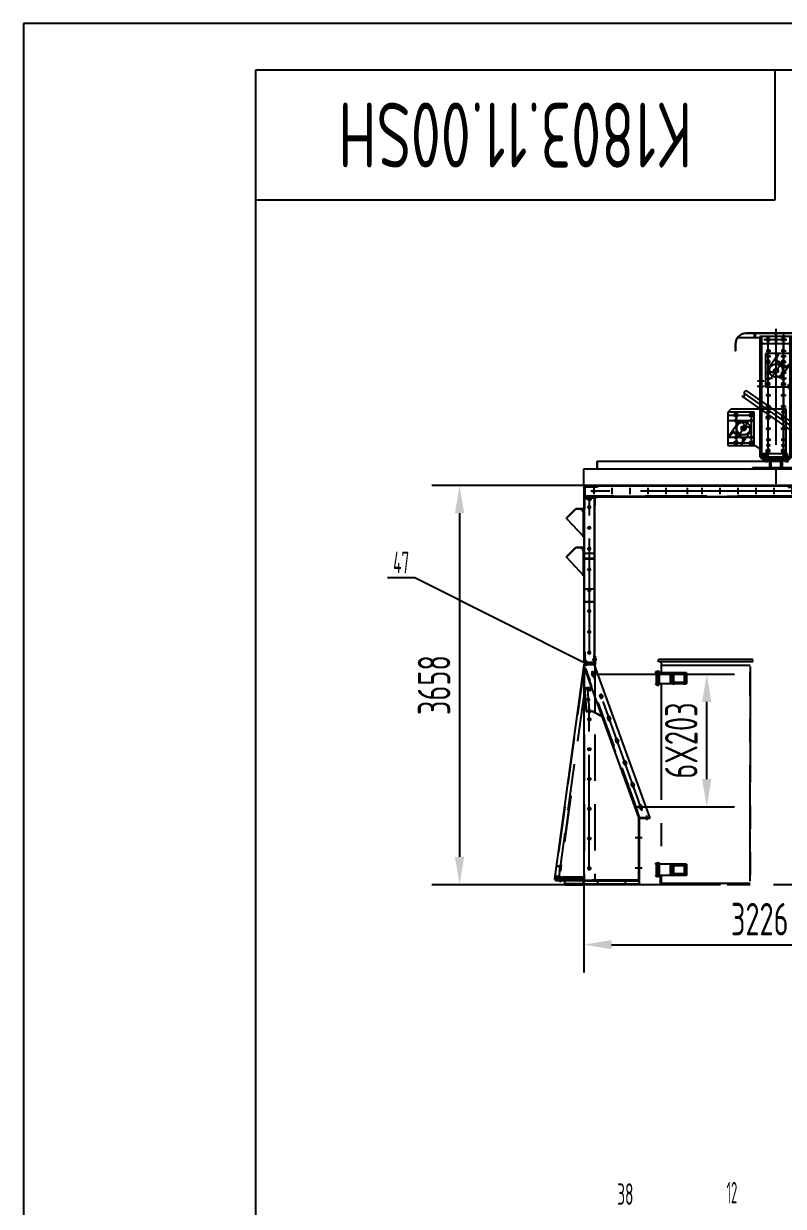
# Model space of a CAD drawing. Header units: millimetres. Extents: x 0 to 35700, y -969 to 25245.
# Drawn here: x 0 to 6961, y 14407 to 25245 of the extents above; entities that cross this region are included whole.
import ezdxf
from ezdxf.enums import TextEntityAlignment as Align

# ---------------------------------------------------------------- set-up
doc = ezdxf.new("R2010")
doc.units = ezdxf.units.MM
doc.header["$LTSCALE"] = 850
for name, pattern in [('F', [0.75, 0.5, -0.25]), ('G', [2, 1.25, -0.25, 0.25, -0.25]), ('K', [2.5, 1.25, -0.25, 0.25, -0.25, 0.25, -0.25])]:
    doc.linetypes.add(name, pattern=pattern)
for name, color, linetype in [('01', 7, 'Continuous'), ('02', 1, 'Continuous'), ('04', 2, 'F'), ('05', 4, 'G'), ('07', 6, 'K'), ('08', 1, 'Continuous'), ('11', 3, 'Continuous')]:
    doc.layers.add(name, color=color, linetype=linetype)
doc.styles.get("Standard").update_dxf_attribs({"font": 'isocp', "width": 0.707, "bigfont": 'intecad.shx'})
doc.dimstyles.new('INTE', dxfattribs={"dimscale": 85, "dimtxt": 3.5, "dimasz": 3, "dimexe": 3, "dimexo": 0, "dimgap": 1, "dimtad": 1, "dimdec": 0, "dimdsep": 46, "dimtxsty": 'Standard', "dimcen": 0, "dimclrd": 1, "dimclre": 1, "dimclrt": 3, "dimaunit": 1, "dimadec": 0, "dimazin": 0, "dimtfac": 1, "dimtmove": 0, "dimatfit": 0, "dimfxl": 1, "dimarcsym": 0})

# ---------------------------------------------------------------- blocks, each defined once
blk = doc.blocks.new('1010')
at = {"ltscale": 1.333333}
for p, q in [((12278, 21703), (12278, 21646)), ((14278, 21703), (14278, 21646)), ((12301, 21623), (12405, 21623)), ((14255, 21623), (14151, 21623))]:
    blk.add_line(p, q, dxfattribs=at)
for centre, start, end in [((12301, 21703), 141.5, 180), ((14255, 21703), 0, 34.3012), ((12301, 21646), 180, 218.5), ((12301, 21646), 231.5, 270), ((14255, 21646), 270, 308.5), ((14255, 21646), 325.6988, 0)]:
    blk.add_arc(centre, 23, start, end, dxfattribs=at)
at = {"layer": '01'}
for p, q in [((12400, 21953), (14086, 21953)), ((12400, 21882), (12400, 21953)), ((12405, 21882), (12405, 21953)), ((14081, 21953), (14081, 21882)), ((14086, 21953), (14086, 21882)), ((12278, 21882), (14278, 21882))]:
    blk.add_line(p, q, dxfattribs=at)
at = {"layer": '01', "ltscale": 1.333333}
for p, q in [((12278, 21731), (12278, 21882)), ((14278, 21725), (14278, 21882)), ((14278, 21731), (12278, 21731)), ((12278, 21725), (12278, 21731)), ((14278, 21725), (12278, 21725)), ((12283, 21725), (12283, 21628)), ((14274, 21725), (14274, 21628)), ((14278, 21725), (14278, 21731)), ((14274, 21628), (12283, 21628)), ((14255, 21623), (12301, 21623))]:
    blk.add_line(p, q, dxfattribs=at)
at = {"layer": '01'}
blk.add_circle((12370, 21679), 9.5, dxfattribs=at)
at = {"layer": '04', "color": 2, "linetype": 'F', "ltscale": 1.333333}
for p, q in [((12288, 21703), (12288, 21646)), ((12405, 21716), (12301, 21716)), ((12405, 21725), (12405, 21716)), ((14151, 21725), (14151, 21716)), ((14151, 21716), (14255, 21716)), ((14268, 21703), (14268, 21646)), ((14255, 21633), (12301, 21633)), ((12405, 21633), (12405, 21623)), ((14151, 21633), (14151, 21623))]:
    blk.add_line(p, q, dxfattribs=at)
for centre, start, end in [((12301, 21703), 90, 180), ((14255, 21703), 0, 90), ((12301, 21646), 180, 270), ((14255, 21646), 270, 0)]:
    blk.add_arc(centre, 13, start, end, dxfattribs=at)
at = {"layer": '05', "color": 4, "linetype": 'G', "ltscale": 1.333333}
for p, q in [((14216, 21679), (12343, 21679)), ((12370, 21709), (12370, 21650))]:
    blk.add_line(p, q, dxfattribs=at)
at = {"layer": '05', "color": 4, "linetype": 'G'}
for p, q in [((12370, 21709), (12370, 21650)), ((12535, 21709), (12535, 21650)), ((12700, 21709), (12700, 21650)), ((12865, 21709), (12865, 21650)), ((13030, 21709), (13030, 21650)), ((13227, 21709), (13227, 21650)), ((13360, 21709), (13360, 21650)), ((13525, 21709), (13525, 21650)), ((13690, 21709), (13690, 21650)), ((13855, 21709), (13855, 21650)), ((14020, 21709), (14020, 21650)), ((14185, 21709), (14185, 21650))]:
    blk.add_line(p, q, dxfattribs=at)
blk = doc.blocks.new('02')
for p, q in [((8064, 7960), (8064, 7898)), ((8067, 7968), (8067, 6461)), ((8161, 7968), (8067, 7968)), ((8147, 7974), (8078, 7974)), ((8147, 7968), (8078, 7968)), ((8161, 7974), (8161, 6455)), ((8161, 6461), (8161, 7968)), ((8166, 7974), (8166, 6455)), ((8166, 7867), (8240, 7867)), ((8166, 7864), (8166, 7867)), ((8166, 7864), (8166, 7610)), ((8166, 7864), (8240, 7864)), ((8173, 7841), (8173, 7862)), ((8173, 7841), (8175, 7841)), ((8175, 7841), (8175, 7859)), ((8178, 7863), (8196, 7863)), ((8196, 7864), (8196, 7863)), ((8240, 7864), (8242, 7863)), ((8242, 7863), (8325, 7780)), ((8244, 7865), (8327, 7782)), ((8325, 7780), (8166, 7610)), ((8325, 7780), (8327, 7782)), ((8171, 7610), (8171, 7615)), ((8171, 7610), (8173, 7610)), ((8173, 7610), (8173, 7617)), ((8166, 7512), (8240, 7512)), ((8166, 7509), (8166, 7512)), ((8166, 7509), (8166, 7255)), ((8166, 7509), (8240, 7509)), ((8173, 7486), (8173, 7507)), ((8173, 7486), (8175, 7486)), ((8175, 7486), (8175, 7504)), ((8178, 7508), (8196, 7508)), ((8196, 7509), (8196, 7508)), ((8240, 7509), (8242, 7508)), ((8242, 7508), (8325, 7425)), ((8244, 7510), (8327, 7427)), ((8325, 7425), (8166, 7255)), ((8325, 7425), (8327, 7427)), ((8173, 7255), (8173, 7262)), ((8171, 7255), (8171, 7260)), ((8171, 7255), (8173, 7255)), ((8064, 6469), (8064, 6531)), ((8067, 6461), (8161, 6461)), ((8147, 6461), (8078, 6461)), ((8147, 6455), (8078, 6455))]:
    blk.add_line(p, q)
for centre, radius in [((8115, 7884), 9.5), ((8175, 7862), 2.5), ((8175, 7862), 1.5), ((8115, 7693), 9.5), ((8115, 7503), 9.5), ((8175, 7507), 2.5), ((8175, 7507), 1.5), ((8115, 7312), 9.5), ((8115, 7122), 9.5), ((8115, 6931), 9.5), ((8115, 6741), 9.5), ((8115, 6550), 9.5)]:
    blk.add_circle(centre, radius)
for centre, radius, start, end in [((8078, 7960), 14, 90, 180), ((8240, 7861), 5.5, 45, 90), ((8240, 7861), 3, 45, 90), ((8240, 7506), 5.5, 45, 90), ((8240, 7506), 3, 45, 90), ((8078, 6469), 14, 180, 270)]:
    blk.add_arc(centre, radius, start, end)
at = {"layer": '01'}
for p, q in [((8161, 7974), (8166, 7974)), ((8064, 6531), (8064, 7898)), ((8161, 6455), (8166, 6455))]:
    blk.add_line(p, q, dxfattribs=at)
at = {"layer": '04', "color": 2, "linetype": 'F'}
for p, q in [((8080, 7968), (8070, 7958)), ((8070, 7960), (8070, 7898)), ((8099, 7950), (8099, 7968)), ((8115, 7950), (8099, 7950)), ((8105, 7950), (8105, 7968)), ((8115, 7950), (8132, 7950)), ((8125, 7950), (8125, 7968)), ((8132, 7950), (8132, 7968)), ((8145, 7968), (8155, 7958)), ((8155, 7872), (8155, 7960)), ((8161, 7872), (8161, 7960)), ((8064, 7898), (8070, 7898)), ((8069, 6531), (8069, 7898)), ((8070, 7898), (8070, 6531)), ((8155, 7872), (8161, 7872)), ((8171, 7851), (8171, 7615)), ((8171, 7851), (8173, 7851)), ((8173, 7851), (8173, 7617)), ((8171, 7496), (8171, 7260)), ((8171, 7496), (8173, 7496)), ((8173, 7496), (8173, 7262)), ((8070, 7448), (8080, 7458)), ((8161, 7415), (8070, 7415)), ((8161, 7409), (8070, 7409)), ((8080, 7458), (8151, 7458)), ((8080, 7415), (8080, 7409)), ((8151, 7458), (8161, 7448)), ((8151, 7415), (8151, 7409)), ((8070, 7141), (8080, 7131)), ((8080, 7131), (8151, 7131)), ((8151, 7131), (8161, 7141)), ((8161, 7020), (8070, 7020)), ((8161, 7014), (8070, 7014)), ((8080, 7020), (8080, 7014)), ((8151, 7020), (8151, 7014)), ((8064, 6531), (8070, 6531)), ((8070, 6469), (8070, 6531)), ((8155, 6557), (8155, 6469)), ((8155, 6557), (8161, 6557)), ((8161, 6557), (8161, 6469)), ((8080, 6461), (8070, 6471)), ((8145, 6461), (8155, 6471))]:
    blk.add_line(p, q, dxfattribs=at)
for centre, radius, start, end in [((8078, 7960), 8, 90, 180), ((8147, 7960), 14, 0, 90), ((8147, 7960), 8, 0, 90), ((8078, 6469), 8, 180, 270), ((8147, 6469), 14, 270, 0), ((8147, 6469), 8, 270, 0)]:
    blk.add_arc(centre, radius, start, end, dxfattribs=at)
at = {"layer": '05', "color": 4, "linetype": 'G'}
for p, q in [((8115, 6533), (8115, 7983)), ((8135, 7884), (8097, 7884)), ((8135, 7693), (8097, 7693)), ((8135, 7503), (8097, 7503)), ((8135, 7312), (8097, 7312)), ((8135, 7122), (8097, 7122)), ((8135, 6931), (8097, 6931)), ((8135, 6741), (8097, 6741)), ((8135, 6550), (8097, 6550)), ((8089, 6487), (8047, 6487))]:
    blk.add_line(p, q, dxfattribs=at)
blk = doc.blocks.new('*D216')
at = {"layer": '08', "color": 1, "lineweight": -2}
for p, q in [((5132, 17364), (5132, 16550)), ((8358, 17228), (8358, 16550)), ((5387, 16805), (8103, 16805))]:
    blk.add_line(p, q, dxfattribs=at)
at = {"layer": '08', "color": 1}
for points in [[(5387, 16848), (5387, 16763), (5132, 16805)], [(8103, 16848), (8103, 16763), (8358, 16805)]]:
    blk.add_solid(points, dxfattribs=at)
at = {"layer": 'Defpoints', "color": 0}
for p in [(5132, 17364), (8358, 17228), (8358, 16805)]:
    blk.add_point(p, dxfattribs=at)
at = {"layer": '08', "color": 3, "insert": (6745, 17039), "char_height": 297.5, "attachment_point": 5}
blk.add_mtext('3226', dxfattribs=at)
blk = doc.blocks.new('*D222')
at = {"layer": '08', "color": 1, "lineweight": -2}
for p, q in [((5132, 21013), (3740, 21013)), ((3995, 20758), (3995, 17610)), ((6386, 17355), (3740, 17355))]:
    blk.add_line(p, q, dxfattribs=at)
at = {"layer": '08', "color": 1}
for points in [[(3952, 20758), (4037, 20758), (3995, 21013)], [(3952, 17610), (4037, 17610), (3995, 17355)]]:
    blk.add_solid(points, dxfattribs=at)
at = {"layer": 'Defpoints', "color": 0}
for p in [(5132, 21013), (3995, 17355), (6386, 17355)]:
    blk.add_point(p, dxfattribs=at)
at = {"layer": '08', "color": 3, "insert": (3761, 19184), "char_height": 297.5, "attachment_point": 5, "rotation": 90}
blk.add_mtext('3658', dxfattribs=at)
blk = doc.blocks.new('*D223')
at = {"layer": '08', "color": 1, "lineweight": -2}
for p, q in [((5236, 19285), (6515, 19285)), ((6260, 18322), (6260, 19030)), ((5602, 18067), (6515, 18067))]:
    blk.add_line(p, q, dxfattribs=at)
at = {"layer": '08', "color": 1}
for points in [[(6217, 19030), (6302, 19030), (6260, 19285)], [(6217, 18322), (6302, 18322), (6260, 18067)]]:
    blk.add_solid(points, dxfattribs=at)
at = {"layer": 'Defpoints', "color": 0}
for p in [(5236, 19285), (6260, 19285), (5602, 18067)]:
    blk.add_point(p, dxfattribs=at)
at = {"layer": '08', "color": 3, "insert": (6026, 18676), "char_height": 297.5, "attachment_point": 5, "rotation": 90}
blk.add_mtext('6X203', dxfattribs=at)
blk = doc.blocks.new('*U268')
at = {"layer": '01'}
for p, q in [((-13, 0), (-13, 17)), ((-13, 17), (0, 17)), ((0, 10), (-13, 10)), ((-13, 0), (-13, -17)), ((0, 17), (0, 0)), ((0, 10), (60, 10)), ((0, -17), (0, 0)), ((8, 10), (8, 0)), ((8, -10), (8, 0)), ((60, 10), (60, 0)), ((60, -10), (60, 0)), ((0, -10), (-13, -10)), ((-13, -17), (0, -17)), ((0, -10), (60, -10))]:
    blk.add_line(p, q, dxfattribs=at)
at = {"layer": '02'}
for p, q in [((60, 8), (8, 8)), ((60, -8), (8, -8))]:
    blk.add_line(p, q, dxfattribs=at)
at = {"layer": '05'}
blk.add_line((-16, 0), (64, 0), dxfattribs=at)
blk = doc.blocks.new('*U269')
at = {"layer": '01'}
for p, q in [((-18, 0), (-18, 16)), ((-18, 16), (0, 16)), ((-18, 10), (0, 10)), ((0, 16), (0, 0)), ((0, -16), (0, 0)), ((-18, 0), (-18, -16)), ((-18, -10), (0, -10)), ((-18, -16), (0, -16))]:
    blk.add_line(p, q, dxfattribs=at)
at = {"layer": '05'}
blk.add_line((-19, 0), (1, 0), dxfattribs=at)
blk = doc.blocks.new('hfg')
at = {"layer": '01'}
for p, q in [((8066, -2168), (8066, -2171)), ((8066, -2171), (8085, -2171)), ((8074, -2168), (8074, -2171)), ((8103, -2171), (8085, -2171)), ((8096, -2168), (8096, -2171)), ((8103, -2168), (8103, -2171))]:
    blk.add_line(p, q, dxfattribs=at)
at = {"layer": '05', "color": 4, "linetype": 'G', "ltscale": 0.2}
blk.add_line((8085, -2191), (8085, -2124), dxfattribs=at)
at = {"layer": '05'}
blk.add_line((8085, -2166), (8085, -2173), dxfattribs=at)
at = {"layer": '02', "rotation": 90}
for name, p in [('*U268', (8085, -2171)), ('*U269', (8085, -2122))]:
    blk.add_blockref(name, p, dxfattribs=at)
blk = doc.blocks.new('*U292')
at = {"layer": '01'}
for p, q in [((0, 16), (-15, 8)), ((-15, 8), (-15, 0)), ((-15, -8), (-15, 0)), ((15, 8), (0, 16)), ((15, 0), (15, 8)), ((15, 0), (15, -8)), ((0, -16), (-15, -8)), ((15, -8), (0, -16))]:
    blk.add_line(p, q, dxfattribs=at)
at = {"layer": '05'}
for p, q in [((-17, 0), (16, 0)), ((0, -18), (0, 18))]:
    blk.add_line(p, q, dxfattribs=at)
blk = doc.blocks.new('r324')
for p, q in [((6805, 24886), (6805, 24900)), ((6869, 24812), (6869, 24886)), ((6883, 24812), (6883, 24886)), ((6972, 24812), (6972, 24886)), ((6986, 24812), (6986, 24886)), ((7046, 24886), (7046, 24900)), ((7141, 24812), (6712, 24812)), ((6712, 24802), (6712, 24812)), ((7141, 24802), (6712, 24802)), ((6977, 24802), (6977, 24812)), ((7141, 24802), (7141, 24812))]:
    blk.add_line(p, q)
at = {"layer": '01', "color": 7, "linetype": 'Continuous'}
for p, q in [((7195, 26047), (6655, 26047)), ((7195, 26045), (6655, 26045)), ((6779, 26015), (6779, 24914)), ((7071, 26015), (6779, 26015)), ((6793, 26015), (6793, 24914)), ((7057, 24914), (7057, 26015)), ((7071, 24914), (7071, 26015)), ((6775, 26005), (6575, 26005)), ((6779, 24914), (7071, 24914)), ((6789, 24914), (6789, 24900)), ((6789, 24900), (7061, 24900)), ((7061, 24900), (7061, 24914))]:
    blk.add_line(p, q, dxfattribs=at)
at = {"layer": '01'}
for p, q in [((6925, 26062), (6925, 25918)), ((6553, 25945), (6553, 25885)), ((6555, 25945), (6555, 25885)), ((7075, 26005), (7275, 26005)), ((7295, 25945), (7295, 25885)), ((7297, 25945), (7297, 25885)), ((6553, 25885), (6555, 25885)), ((7071, 25554), (7071, 25859)), ((7295, 25885), (7297, 25885)), ((7071, 25592), (7071, 25528)), ((7166, 25592), (7071, 25592)), ((7081, 25592), (7081, 25528)), ((7166, 25528), (7071, 25528)), ((6484, 25321), (6512, 25349)), ((6484, 25322), (6484, 25017)), ((6484, 25321), (6484, 25016)), ((7020, 25349), (6512, 25349)), ((7020, 24943), (7020, 25349)), ((6484, 25016), (6721, 25016)), ((6785, 24952), (6785, 24943)), ((6785, 24943), (7020, 24943)), ((7046, 24900), (6805, 24900)), ((7046, 24886), (6805, 24886)), ((7020, 24886), (7001, 24886)), ((7020, 24886), (7038, 24886))]:
    blk.add_line(p, q, dxfattribs=at)
for centre in [(6855, 25988), (6855, 25988), (6995, 25988), (6995, 25988), (6855, 25886), (6855, 25784), (6995, 25886), (6995, 25784), (6855, 25682), (6995, 25682), (6855, 25580), (6995, 25580), (6855, 25478), (6855, 25478), (6995, 25478), (6995, 25478), (6855, 25376), (6995, 25376), (6560, 25296), (6560, 25246), (6700, 25296), (6700, 25246), (6855, 25324), (6855, 25274), (6855, 25274), (6995, 25324), (6995, 25274), (6995, 25274), (6855, 25172), (6995, 25172), (6560, 25093), (6560, 25042), (6560, 25042), (6700, 25093), (6700, 25042), (6700, 25042), (6855, 25070), (6995, 25070), (6855, 25019), (6855, 24968), (6855, 24968), (6995, 25019), (6995, 24968), (6995, 24968)]:
    blk.add_circle(centre, 11, dxfattribs=at)
for centre, radius, start, end in [((6655, 25945), 102, 90, 180), ((6655, 25945), 100, 90, 180), ((7195, 25945), 102, 0, 90), ((7195, 25945), 100, 0, 90), ((6721, 24952), 64, 0, 90)]:
    blk.add_arc(centre, radius, start, end, dxfattribs=at)
at = {"layer": '02', "color": 1, "linetype": 'Continuous'}
for p, q in [((7071, 25571), (7081, 25571)), ((7071, 25549), (7081, 25549))]:
    blk.add_line(p, q, dxfattribs=at)
for centre in [(6995, 25988), (6995, 25784)]:
    blk.add_circle(centre, 10, dxfattribs=at)
for centre, start, end in [((6855, 25988), 269.5711, 180), ((6855, 25784), 269.5711, 180), ((6855, 25580), 270.4289, 178.7749), ((6995, 25580), 0, 270), ((6560, 25296), 270.4289, 178.7749), ((6700, 25296), 270.4289, 178.7749), ((6855, 25274), 270.4289, 178.7749), ((6995, 25274), 0, 270), ((6560, 25042), 270.4289, 178.7749), ((6700, 25042), 270.4289, 178.7749), ((6855, 24968), 270.4289, 178.7749), ((6995, 24968), 0, 270)]:
    blk.add_arc(centre, 10, start, end, dxfattribs=at)
at = {"layer": '04', "color": 2, "linetype": 'F'}
for p, q in [((6727, 26045), (6727, 26005)), ((6735, 26045), (6735, 26005)), ((6921, 26045), (6921, 25953)), ((6929, 26045), (6929, 25953)), ((7115, 26045), (7115, 26005)), ((7123, 26045), (7123, 26005)), ((6795, 25953), (6795, 25985)), ((6795, 25953), (7055, 25953)), ((7055, 25953), (7055, 25985)), ((6830, 25859), (6830, 25554)), ((7071, 25859), (6830, 25859)), ((6849, 25714), (6947, 25853)), ((6970, 25764), (6912, 25804)), ((6931, 25810), (6948, 25847)), ((6974, 25771), (6935, 25798)), ((6849, 25714), (6894, 25682)), ((6921, 25721), (6894, 25682)), ((6946, 25704), (6919, 25665)), ((6964, 25634), (7061, 25773)), ((6970, 25764), (7027, 25724)), ((6974, 25771), (7014, 25743)), ((7026, 25744), (7055, 25772)), ((6779, 25622), (6793, 25622)), ((6779, 25600), (6793, 25600)), ((6919, 25665), (6964, 25634)), ((7057, 25622), (7071, 25622)), ((7057, 25600), (7071, 25600)), ((7300, 25592), (7166, 25592)), ((7300, 25528), (7300, 25592)), ((6779, 25571), (6793, 25571)), ((6779, 25549), (6793, 25549)), ((6830, 25554), (7071, 25554)), ((7057, 25571), (7071, 25571)), ((7057, 25549), (7071, 25549)), ((7300, 25528), (7166, 25528)), ((6725, 25322), (6484, 25322)), ((6725, 25017), (6725, 25322)), ((6592, 25243), (6494, 25104)), ((6586, 25113), (6529, 25153)), ((6637, 25212), (6592, 25243)), ((6609, 25173), (6637, 25212)), ((6706, 25163), (6609, 25024)), ((6635, 25156), (6661, 25194)), ((6706, 25163), (6661, 25194)), ((6530, 25133), (6500, 25104)), ((6581, 25106), (6542, 25134)), ((6581, 25106), (6621, 25079)), ((6586, 25113), (6643, 25073)), ((6624, 25067), (6607, 25029)), ((6484, 25017), (6725, 25017))]:
    blk.add_line(p, q, dxfattribs=at)
for centre, radius in [((6855, 25834), 11), ((6995, 25834), 11), ((6927, 25703), 60.5), ((6927, 25703), 20), ((6855, 25630), 11), ((6995, 25630), 11), ((6628, 25174), 60.5), ((6629, 25174), 20)]:
    blk.add_circle(centre, radius, dxfattribs=at)
for centre, radius, start, end in [((6775, 25985), 20, 0, 90), ((7075, 25985), 20, 90, 180), ((6940, 25806), 9.5, 155.7056, 235), ((6944, 25849), 4.75, 335.7056, 55), ((7019, 25751), 9.5, 235, 314.2944), ((7059, 25769), 4.75, 55, 134.2944), ((6497, 25108), 4.75, 235, 314.2944), ((6536, 25126), 9.5, 55, 134.2944), ((6615, 25071), 9.5, 335.7056, 55), ((6611, 25027), 4.75, 155.7056, 235)]:
    blk.add_arc(centre, radius, start, end, dxfattribs=at)
at = {"layer": '05', "color": 4, "linetype": 'G'}
for p, q in [((6855, 24914), (6855, 26015)), ((6995, 26042), (6995, 24941)), ((6995, 24914), (6995, 26015)), ((6831, 25988), (6875, 25988)), ((6971, 25988), (7018, 25988)), ((6878, 25834), (6830, 25834)), ((6835, 25886), (6879, 25886)), ((7021, 25834), (6970, 25834)), ((6974, 25886), (7020, 25886)), ((6905, 25718), (6950, 25686)), ((6972, 25784), (7019, 25784)), ((6757, 25611), (6819, 25611)), ((6893, 25630), (6830, 25630)), ((6834, 25682), (6879, 25682)), ((6972, 25682), (7019, 25682)), ((6972, 25580), (7019, 25580)), ((7023, 25630), (6974, 25630)), ((7046, 25611), (7092, 25611)), ((6633, 25496), (7253, 25061)), ((6754, 25560), (6818, 25560)), ((6834, 25478), (6879, 25478)), ((6834, 25478), (6879, 25478)), ((6972, 25478), (7019, 25478)), ((6972, 25478), (7019, 25478)), ((7039, 25560), (7097, 25560)), ((7057, 25560), (7101, 25560)), ((6834, 25376), (6879, 25376)), ((6972, 25376), (7019, 25376)), ((6484, 25296), (6729, 25296)), ((6484, 25296), (6725, 25296)), ((6560, 25322), (6560, 25017)), ((6560, 25321), (6560, 25016)), ((6700, 25322), (6700, 25017)), ((6700, 25321), (6700, 25016)), ((6834, 25274), (6879, 25274)), ((6855, 24943), (6855, 25349)), ((6972, 25274), (7019, 25274)), ((6995, 24943), (6995, 25349)), ((6484, 25246), (6725, 25246)), ((6650, 25159), (6605, 25190)), ((6834, 25172), (6879, 25172)), ((6972, 25172), (7019, 25172)), ((6484, 25093), (6725, 25093)), ((6484, 25042), (6729, 25042)), ((6484, 25042), (6725, 25042)), ((6835, 25070), (6879, 25070)), ((6974, 25070), (7020, 25070)), ((6831, 24968), (6875, 24968)), ((6831, 24866), (6831, 24927)), ((6971, 24968), (7018, 24968))]:
    blk.add_line(p, q, dxfattribs=at)
at = {"layer": '05'}
for p, q in [((6855, 25958), (6855, 26011)), ((6925, 26087), (6925, 24665)), ((6816, 25988), (7027, 25988)), ((6995, 25959), (6995, 26010)), ((6884, 25641), (6980, 25779)), ((6672, 25235), (6576, 25098))]:
    blk.add_line(p, q, dxfattribs=at)
at = {"layer": '07', "color": 6, "linetype": 'K'}
for p, q in [((6614, 25469), (7234, 25035)), ((6651, 25522), (7272, 25088))]:
    blk.add_line(p, q, dxfattribs=at)
at = {"layer": '07'}
for points in [[(6614, 25469), (6637, 25469), (6637, 25503), (6651, 25522)], [(7234, 25035), (7258, 25035), (7258, 25068), (7272, 25088)]]:
    blk.add_spline(points, degree=3, dxfattribs=at)
at = {"layer": '02', "rotation": 270}
for name, p in [('*U292', (6855, 25988)), ('*U292', (6995, 25988)), ('*U292', (6855, 25784)), ('*U292', (6995, 25784)), ('*U292', (6855, 25581)), ('*U292', (6995, 25580)), ('hfg', (9225, 33645)), ('*U292', (6560, 25296)), ('*U292', (6700, 25296)), ('*U292', (6855, 25275)), ('*U292', (6995, 25274)), ('*U292', (6560, 25042)), ('*U292', (6700, 25042)), ('*U292', (6855, 24969)), ('*U292', (6995, 24968))]:
    blk.add_blockref(name, p, dxfattribs=at)
at = {"layer": '02'}
for p in [(-1254, 27054), (-1065, 27054)]:
    blk.add_blockref('hfg', p, dxfattribs=at)
blk = doc.blocks.new('*U322', base_point=(251.96, 168.31))
at = {"layer": '01'}
for p, q in [((251.96, 168.31), (251.96, 182.31)), ((195.96, 168.31), (251.96, 168.31))]:
    blk.add_line(p, q, dxfattribs=at)
blk = doc.blocks.new('*U323')
at = {"layer": '04'}
blk.add_blockref('*U322', (0, 0), dxfattribs=at)
blk = doc.blocks.new('*U324')
at = {"layer": '01'}
for points in [[(415, 292), (25, 292)], [(25, 292), (25, 5)]]:
    blk.add_lwpolyline(points, dxfattribs=at)
at = {"layer": '02'}
for points in [[(420, 297), (0, 297)], [(0, 297), (0, 0)]]:
    blk.add_lwpolyline(points, dxfattribs=at)

msp = doc.modelspace()

# ---------------------------------------------------------------- hatches: boundary and pattern name
at = {"layer": '02', "linetype": 'Continuous'}
h = msp.add_hatch(dxfattribs=at)
h.set_pattern_fill('_USER', color=1, scale=5, angle=45, style=0, double=1, pattern_type=0)
h.set_pattern_definition([(135, (12798.5503, 12930.7743), (3.535534, 3.535534), []), (45, (12798.5503, 12930.7743), (3.535534, -3.535534), [])])
h.paths.add_polyline_path([(5234.3, 19386.1), (5234.3, 19378.1, -0.4142136), (5229.3, 19373.1), (5142.2, 19373.1), (5142.2, 19386.1)])
at = {"layer": '07', "linetype": 'K'}
h = msp.add_hatch(dxfattribs=at)
h.set_pattern_fill('U', color=6, angle=135, style=0, pattern_type=0)
h.set_pattern_definition([(135, (5809.7867, 19304.0849), (-0.70711, -0.70711), [])])
h.paths.add_polyline_path([(5800.1, 19305.1), (5800.1, 19304.1), (5802.4, 19304.1), (5802.4, 19305.1)])
h = msp.add_hatch(dxfattribs=at)
h.set_pattern_fill('U', color=6, angle=135, style=0, pattern_type=0)
h.set_pattern_definition([(135, (5809.7867, 17549.0849), (-0.70711, -0.70711), [])])
h.paths.add_polyline_path([(5800.1, 17550.1), (5800.1, 17549.1), (5802.4, 17549.1), (5802.4, 17550.1)])

# ---------------------------------------------------------------- linework, layer by layer
for p, q in [((5239.3, 19449.1), (5234.3, 19449.1)), ((5234.3, 19378.1), (5234.3, 19449.1)), ((5239.3, 19378.1), (5239.3, 19449.1)), ((5132.2, 19368.1), (5132.2, 17397.1)), ((5133.6, 19368.1), (5132.2, 19368.1)), ((5229.3, 19373.1), (5142.2, 19373.1)), ((5234.2, 19368.1), (5142.2, 19368.1)), ((5640.2, 17964.1), (5640.2, 17397.1)), ((5647.2, 17969.1), (5740.4, 17969.1)), ((5647.3, 17964.1), (5742.2, 17964.1)), ((5132.2, 17418.1), (4866.2, 17418.1)), ((4866.2, 17415.1), (4866.2, 17418.1)), ((4866.2, 17415.1), (5132.2, 17415.1)), ((4866.2, 17412.1), (5132.2, 17412.1)), ((4866.2, 17412.1), (4942.2, 17412.1)), ((4866.2, 17402.1), (4866.2, 17412.1)), ((4866.2, 17402.1), (4876.2, 17392.1)), ((4876.2, 17423.1), (4942.2, 17423.1)), ((4876.2, 17418.1), (4942.2, 17418.1)), ((4876.2, 17392.1), (4955.4, 17392.1)), ((4942.2, 17392.1), (4942.2, 17402.1)), ((4955.4, 17392.1), (4955.4, 17364.1)), ((4955.4, 17392.1), (5132.2, 17392.1)), ((5127, 17364.1), (4955.4, 17364.1)), ((4965.4, 17354.1), (4955.4, 17364.1)), ((4965.4, 17354.1), (5142.2, 17354.1)), ((5127, 17392.1), (5127, 17364.1)), ((5137, 17354.1), (5127, 17364.1)), ((5137.2, 17397.1), (5137.2, 17392.1)), ((5137.2, 17392.1), (5635.2, 17392.1)), ((5635.2, 17397.1), (5635.2, 17392.1)), ((5635.2, 17397.1), (5640.2, 17397.1))]:
    msp.add_line(p, q)
for centre, radius, start, end in [((5142.2, 19363.1), 10, 90, 199.97996), ((5142.2, 19363.1), 5, 90, 199.65), ((5229.3, 19378.1), 5, 270, 0), ((5229.3, 19378.1), 10, 270, 0)]:
    msp.add_arc(centre, radius, start, end)
at = {"layer": '01'}
for p, q in [((5132, 19368), (4866.3, 17429.4)), ((5132.3, 19386.1), (5234.3, 19386.1)), ((5637.8, 17970.7), (5132.8, 19359.7)), ((5228.9, 19294.4), (5233.2, 19282.2)), ((5742.2, 17964.1), (5231.8, 19368.1)), ((5205.3, 19286), (5209.7, 19273.8)), ((5277.8, 19083), (5282.2, 19070.8)), ((5301.4, 19091.4), (5305.7, 19079.2)), ((5350.3, 18880), (5354.7, 18867.8)), ((5373.9, 18888.4), (5378.2, 18876.2)), ((5422.8, 18677), (5427.2, 18664.8)), ((5446.4, 18685.4), (5450.7, 18673.2)), ((5495.3, 18474), (5499.7, 18461.8)), ((5518.9, 18482.4), (5523.2, 18470.2)), ((5567.8, 18271), (5572.2, 18258.8)), ((5591.4, 18279.4), (5595.7, 18267.2)), ((5640.3, 18068), (5644.7, 18055.8)), ((5663.9, 18076.4), (5668.2, 18064.2)), ((5640.2, 17964.1), (5635.2, 17964.1)), ((5742.2, 17964.1), (5647.2, 17964.1)), ((4866.2, 17415.1), (4866.2, 17412.1)), ((5640.2, 17392.1), (5132.2, 17392.1)), ((5132.2, 17389.1), (5132.2, 17392.1)), ((5640.2, 17389.1), (5132.2, 17389.1)), ((5132.2, 17389.1), (5132.2, 17386.1)), ((5132.2, 17386.1), (5132.2, 17364.1)), ((5640.2, 17386.1), (5132.2, 17386.1)), ((5132.2, 17364.1), (5640.2, 17364.1)), ((5142.2, 17354.1), (5132.2, 17364.1)), ((5640.2, 17354.1), (5142.2, 17354.1)), ((5640.2, 17389.1), (5640.2, 17392.1)), ((5640.2, 17389.1), (5640.2, 17386.1)), ((5640.2, 17386.1), (5640.2, 17354.1))]:
    msp.add_line(p, q, dxfattribs=at)
at = {"layer": '01', "color": 7, "linetype": 'Continuous'}
for p, q in [((5142.2, 19373.1), (5142.2, 19386.1)), ((5178.2, 19150.1), (5183.2, 19150.1)), ((5178.2, 19134.1), (5183.2, 19134.1)), ((5188.2, 19150.1), (5183.2, 19150.1)), ((5188.2, 19134.1), (5183.2, 19134.1)), ((5178.2, 18877.1), (5183.2, 18877.1)), ((5178.2, 18861.1), (5183.2, 18861.1)), ((5188.2, 18877.1), (5183.2, 18877.1)), ((5188.2, 18861.1), (5183.2, 18861.1)), ((5178.2, 18604.1), (5183.2, 18604.1)), ((5178.2, 18588.1), (5183.2, 18588.1)), ((5188.2, 18604.1), (5183.2, 18604.1)), ((5188.2, 18588.1), (5183.2, 18588.1)), ((5178.2, 18331.1), (5183.2, 18331.1)), ((5188.2, 18331.1), (5183.2, 18331.1)), ((5178.2, 18315.1), (5183.2, 18315.1)), ((5188.2, 18315.1), (5183.2, 18315.1)), ((5178.2, 18058.1), (5183.2, 18058.1)), ((5178.2, 18042.1), (5183.2, 18042.1)), ((5188.2, 18058.1), (5183.2, 18058.1)), ((5188.2, 18042.1), (5183.2, 18042.1)), ((5635.2, 17964.1), (5635.2, 17397.1)), ((5178.2, 17785.1), (5183.2, 17785.1)), ((5188.2, 17785.1), (5183.2, 17785.1)), ((5178.2, 17769.1), (5183.2, 17769.1)), ((5188.2, 17769.1), (5183.2, 17769.1)), ((5178.2, 17512.1), (5183.2, 17512.1)), ((5178.2, 17496.1), (5183.2, 17496.1)), ((5188.2, 17512.1), (5183.2, 17512.1)), ((5188.2, 17496.1), (5183.2, 17496.1)), ((4866.2, 17402.1), (4942.2, 17402.1))]:
    msp.add_line(p, q, dxfattribs=at)
at = {"layer": '01'}
for centre, radius, start, end in [((5217.1, 19290.2), 12.5, 19.65382, 199.65382), ((5221.5, 19278), 12.5, 199.65382, 19.65382), ((5289.6, 19087.2), 12.5, 19.65382, 199.65382), ((5294, 19075), 12.5, 199.65382, 19.65382), ((5362.1, 18884.2), 12.5, 19.65382, 199.65382), ((5366.5, 18872), 12.5, 199.65382, 19.65382), ((5434.6, 18681.2), 12.5, 19.65382, 199.65382), ((5439, 18669), 12.5, 199.65382, 19.65382), ((5507.1, 18478.2), 12.5, 19.65382, 199.65382), ((5511.5, 18466), 12.5, 199.65382, 19.65382), ((5579.6, 18275.2), 12.5, 19.65382, 199.65382), ((5584, 18263), 12.5, 199.65382, 19.65382), ((5652.1, 18072.2), 12.5, 19.65382, 199.65382), ((5656.5, 18060), 12.5, 199.65382, 19.65382), ((5647.2, 17974.1), 10, 199.97996, 270), ((4876.2, 17428.1), 10, 172.20721, 270), ((4876.2, 17428.1), 5, 172.20721, 270)]:
    msp.add_arc(centre, radius, start, end, dxfattribs=at)
at = {"layer": '01', "color": 7, "linetype": 'Continuous'}
for centre, radius, start, end in [((5178.2, 19142.1), 8, 90, 270), ((5188.2, 19142.1), 8, 270, 90), ((5178.2, 18869.1), 8, 90, 270), ((5188.2, 18869.1), 8, 270, 90), ((5178.2, 18596.1), 8, 90, 270), ((5188.2, 18596.1), 8, 270, 90), ((5178.2, 18323.1), 8, 90, 270), ((5188.2, 18323.1), 8, 270, 90), ((5178.2, 18050.1), 8, 90, 270), ((5188.2, 18050.1), 8, 270, 90), ((5647.2, 17974.1), 5, 199.97996, 270), ((5178.2, 17777.1), 8, 90, 270), ((5188.2, 17777.1), 8, 270, 90), ((5178.2, 17504.1), 8, 90, 270), ((5188.2, 17504.1), 8, 270, 90)]:
    msp.add_arc(centre, radius, start, end, dxfattribs=at)
at = {"layer": '02'}
for p, q in [((3583.3, 20168.1), (3335.3, 20168.1)), ((5154.7, 19379.6), (3583.3, 20168.1))]:
    msp.add_line(p, q, dxfattribs=at)
at = {"layer": '02', "color": 1, "linetype": 'Continuous'}
for p, q in [((5640.2, 17964.1), (5637.8, 17970.7)), ((5647.2, 17964.1), (5640.2, 17964.1))]:
    msp.add_line(p, q, dxfattribs=at)
at = {"layer": '04', "color": 2, "linetype": 'F'}
for p, q in [((5132.2, 19332.6), (4871.3, 17428.8)), ((5133.6, 19368.1), (5142.2, 19368.1)), ((5137.2, 19368.1), (5137.2, 17397.1)), ((5642.5, 17972.4), (5137.5, 19361.4)), ((5152.6, 19334.6), (5147.9, 19332.9)), ((5628.2, 18026.4), (5152.6, 19334.6)), ((5234.2, 19368.1), (5234.2, 17397.1)), ((5132.2, 19089.6), (4904.5, 17428.4)), ((5203.3, 19160.5), (5140.6, 19155.3)), ((5140.6, 19155.3), (5158.4, 18939.6)), ((5204, 19157.1), (5140.9, 19151.9)), ((5155.8, 19153.1), (5165.8, 19153.9)), ((5156.7, 19142.3), (5155.8, 19153.1)), ((5166.7, 19143.2), (5156.7, 19142.3)), ((5160.7, 19142.7), (5159.8, 19153.4)), ((5175.8, 19154.7), (5165.8, 19153.9)), ((5166.7, 19143.2), (5176.7, 19144)), ((5172.7, 19143.7), (5171.8, 19154.4)), ((5176.7, 19144), (5175.8, 19154.7)), ((5205, 19161.1), (5203.3, 19160.5)), ((5206.2, 19157.8), (5204, 19157.1)), ((5165.1, 19053.6), (5173.6, 19059.5)), ((5165.5, 19048.8), (5165.1, 19053.6)), ((5165.5, 19048.8), (5165.9, 19044)), ((5165.9, 19044), (5175.3, 19039.5)), ((5173.6, 19059.5), (5183, 19055.1)), ((5175.3, 19039.5), (5183.8, 19045.4)), ((5183, 19055.1), (5183.4, 19050.3)), ((5183.8, 19045.4), (5183.4, 19050.3)), ((5158.2, 18943), (5210.2, 18947.3)), ((5158.4, 18939.6), (5209.5, 18943.8)), ((5182.2, 18955.9), (5172.2, 18955)), ((5172.2, 18955), (5173.1, 18944.3)), ((5173.1, 18944.3), (5183.1, 18945.1)), ((5176.2, 18955.4), (5177.1, 18944.6)), ((5182.2, 18955.9), (5192.2, 18956.7)), ((5193.1, 18945.9), (5183.1, 18945.1)), ((5188.2, 18956.4), (5189, 18945.6)), ((5192.2, 18956.7), (5193.1, 18945.9)), ((5209.5, 18943.8), (5295.9, 18899.5)), ((5210.2, 18947.3), (5296.1, 18903.3)), ((5299.6, 18900.8), (5295.9, 18899.5)), ((5298.4, 18904.1), (5296.1, 18903.3)), ((5009.9, 18170), (4915, 17478)), ((5012.9, 18169.6), (4918, 17477.6)), ((5623.5, 18024.6), (5628.2, 18026.4)), ((4883.6, 17518.5), (4878.6, 17519.1)), ((4908.9, 17526.9), (4882.9, 17523.4)), ((4886, 17523.8), (4882.9, 17523.4)), ((4882.9, 17523.4), (4883.6, 17518.5)), ((4909.6, 17521.9), (4883.6, 17518.5)), ((4910.1, 17478.7), (4915.2, 17516.3)), ((4915, 17478), (4910.1, 17478.7)), ((4917.1, 17492.8), (4912.1, 17493.5)), ((4918.1, 17500.8), (4913.2, 17501.4)), ((4918, 17477.6), (4915, 17478)), ((4904.5, 17428.4), (4866.9, 17433.5)), ((5132.2, 17423.1), (4942.2, 17423.1)), ((4942.2, 17418.1), (4942.2, 17423.1)), ((5635.2, 17397.1), (5132.2, 17397.1))]:
    msp.add_line(p, q, dxfattribs=at)
msp.add_circle((5174.4, 19049.5), 4.8, dxfattribs=at)
for centre, radius, start, end in [((5174.4, 19049.5), 6, 91.27755, 7.33119), ((4910.3, 17517), 10, 352.195, 97.628), ((4910.3, 17517), 5, 352.195, 97.628)]:
    msp.add_arc(centre, radius, start, end, dxfattribs=at)
at = {"layer": '05', "color": 4, "linetype": 'G'}
for p, q in [((5252.8, 19418.1), (5220.4, 19418.1)), ((5666.5, 18032), (5208.7, 19313.7)), ((5236.8, 19290.3), (5201.6, 19277.7)), ((5204.3, 19142.1), (5163, 19142.1)), ((5164.6, 19168.2), (5184.6, 18926.7)), ((5183.2, 17483.6), (5183.2, 19158)), ((5309.3, 19087.3), (5274.1, 19074.7)), ((5157.3, 19048.1), (5191, 19050.9)), ((5204.3, 18869.1), (5163, 18869.1)), ((5381.8, 18884.3), (5346.6, 18871.7)), ((5454.3, 18681.3), (5419.1, 18668.7)), ((5204.3, 18596.1), (5163, 18596.1)), ((5526.8, 18478.3), (5491.6, 18465.7)), ((5204.3, 18323.1), (5163, 18323.1)), ((5599.3, 18275.3), (5564.1, 18262.7)), ((5204.3, 18050.1), (5163, 18050.1)), ((5671.8, 18072.3), (5636.6, 18059.7)), ((5710.2, 17944.7), (5710.2, 17987.9)), ((5204.3, 17777.1), (5163, 17777.1)), ((5666.5, 17785), (5603.4, 17785)), ((4926, 17495.7), (4904.1, 17498.7)), ((5204.3, 17504.1), (5163, 17504.1)), ((5666.5, 17505.6), (5603.4, 17505.6)), ((4917.2, 17434.8), (4917.2, 17376.9)), ((5259.2, 17406.9), (5259.2, 17348.6)), ((5513.2, 17406.9), (5513.2, 17348.6))]:
    msp.add_line(p, q, dxfattribs=at)
at = {"layer": '07', "color": 6, "linetype": 'K'}
for p, q in [((5132.3, 21012.6), (5132.3, 17354.1)), ((8370.3, 21012.6), (5132.3, 21012.6)), ((8358.3, 20911.5), (5132.3, 20911.5)), ((6681.3, 19418.1), (5818.3, 19418.1)), ((5818.3, 19396.1), (5818.3, 19418.1)), ((6681.3, 19396.1), (6681.3, 19418.1)), ((5790.8, 19298.1), (5790.8, 19304.1)), ((5801.8, 19304.1), (5790.8, 19304.1)), ((5828.8, 19298.1), (5790.8, 19298.1)), ((5794.8, 19297.1), (5794.8, 19298.1)), ((6072.8, 19297.1), (5794.8, 19297.1)), ((5795.8, 19297.1), (5795.8, 19195.1)), ((5800.1, 19305.1), (5809.8, 19305.1)), ((5800.1, 19304.1), (5800.1, 19305.1)), ((5800.1, 19304.1), (5800.1, 19305.1)), ((5809.8, 19304.1), (5800.1, 19304.1)), ((5801.8, 19308.6), (5802.7, 19310.1)), ((5801.8, 19305.1), (5801.8, 19308.6)), ((5817.8, 19308.6), (5801.8, 19308.6)), ((5802.4, 19304.1), (5802.4, 19305.1)), ((5802.7, 19310.1), (5809.8, 19310.1)), ((5809.8, 19302.2), (5809.8, 19312.3)), ((5816.9, 19310.1), (5809.8, 19310.1)), ((5809.8, 19183.6), (5809.8, 19309.6)), ((5819.5, 19305.1), (5809.8, 19305.1)), ((5809.8, 19304.1), (5819.5, 19304.1)), ((5817.8, 19308.6), (5816.9, 19310.1)), ((5817.1, 19304.1), (5817.1, 19305.1)), ((5817.8, 19305.1), (5817.8, 19308.6)), ((5828.8, 19304.1), (5817.8, 19304.1)), ((6681.3, 19396.1), (5818.3, 19396.1)), ((5819.5, 19304.1), (5819.5, 19305.1)), ((5823.8, 19297.1), (5823.8, 19195.1)), ((5824.8, 19297.1), (5824.8, 19298.1)), ((5828.8, 19304.1), (5828.8, 19298.1)), ((5843.3, 19396.1), (5843.3, 19297.1)), ((6656.3, 19364.1), (5843.3, 19364.1)), ((5843.3, 19355.6), (5843.3, 19297.1)), ((6651.8, 19364.1), (5847.8, 19364.1)), ((5924.1, 19297.1), (5924.1, 19195.1)), ((5936.7, 19297.1), (5936.7, 19195.1)), ((5954.8, 19191.3), (5954.8, 19304.6)), ((5954.8, 19301.4), (5954.8, 19188.1)), ((5954.8, 19300.9), (5954.8, 19187.6)), ((6056.8, 19191.3), (6056.8, 19304.6)), ((6056.8, 19301.4), (6056.8, 19188.1)), ((6056.8, 19300.9), (6056.8, 19187.6)), ((6056.8, 19291.1), (6056.8, 19277.1)), ((6056.8, 19291.1), (6056.8, 19277.1)), ((6072.8, 19297.1), (6072.8, 19195.1)), ((6656.3, 17386.1), (6656.3, 19396.1)), ((6656.3, 19355.6), (6656.3, 17354.6)), ((5790.8, 19194.1), (5790.8, 19188.1)), ((5828.8, 19194.1), (5790.8, 19194.1)), ((5828.8, 19188.1), (5790.8, 19188.1)), ((6072.8, 19195.1), (5795.8, 19195.1)), ((5809.8, 19184.1), (5801.5, 19184.1)), ((5801.6, 19187.6), (5809.8, 19187.6)), ((5801.8, 19195.1), (5801.8, 19194.1)), ((5818, 19187.6), (5809.8, 19187.6)), ((5809.8, 19184.1), (5818, 19184.1)), ((5817.8, 19195.1), (5817.8, 19194.1)), ((5828.8, 19188.1), (5828.8, 19194.1)), ((5843.3, 19195.1), (5843.3, 19194.1)), ((5843.3, 19195.1), (5843.3, 19194.1)), ((5843.3, 19194.1), (5843.3, 17542.1)), ((5843.3, 19194.1), (5843.3, 17558.6)), ((6072.1, 19284.1), (5937.7, 19284.1)), ((6072.6, 19284.1), (5937.7, 19284.1)), ((6072.1, 19208.1), (5937.7, 19208.1)), ((6072.6, 19208.1), (5937.7, 19208.1)), ((6072.1, 19284.1), (5938.2, 19284.1)), ((6072.1, 19208.1), (5938.2, 19208.1)), ((5947.8, 19208.1), (5961.8, 19208.1)), ((5954.8, 19215.1), (5954.8, 19201.1)), ((6049.8, 19284.1), (6063.8, 19284.1)), ((6049.8, 19208.1), (6063.8, 19208.1)), ((6056.8, 19215.1), (6056.8, 19201.1)), ((5809.8, 17547.2), (5809.8, 17557.3)), ((5790.8, 17543.1), (5790.8, 17549.1)), ((5801.8, 17549.1), (5790.8, 17549.1)), ((5828.8, 17543.1), (5790.8, 17543.1)), ((5794.8, 17542.1), (5794.8, 17543.1)), ((6072.8, 17542.1), (5794.8, 17542.1)), ((5795.8, 17542.1), (5795.8, 17440.1)), ((5800.1, 17550.1), (5809.8, 17550.1)), ((5800.1, 17549.1), (5800.1, 17550.1)), ((5800.1, 17549.1), (5800.1, 17550.1)), ((5809.8, 17549.1), (5800.1, 17549.1)), ((5801.8, 17553.6), (5802.7, 17555.1)), ((5801.8, 17550.1), (5801.8, 17553.6)), ((5817.8, 17553.6), (5801.8, 17553.6)), ((5802.4, 17549.1), (5802.4, 17550.1)), ((5802.7, 17555.1), (5809.8, 17555.1)), ((5816.9, 17555.1), (5809.8, 17555.1)), ((5809.8, 17428.6), (5809.8, 17554.6)), ((5819.5, 17550.1), (5809.8, 17550.1)), ((5809.8, 17549.1), (5819.5, 17549.1)), ((5817.8, 17553.6), (5816.9, 17555.1)), ((5817.1, 17549.1), (5817.1, 17550.1)), ((5817.8, 17550.1), (5817.8, 17553.6)), ((5828.8, 17549.1), (5817.8, 17549.1)), ((5819.5, 17549.1), (5819.5, 17550.1)), ((5823.8, 17542.1), (5823.8, 17440.1)), ((5824.8, 17542.1), (5824.8, 17543.1)), ((5828.8, 17549.1), (5828.8, 17543.1)), ((5924.1, 17542.1), (5924.1, 17440.1)), ((5936.7, 17542.1), (5936.7, 17440.1)), ((6072.6, 17529.1), (5937.7, 17529.1)), ((6072.1, 17529.1), (5937.7, 17529.1)), ((6072.6, 17453.1), (5937.7, 17453.1)), ((6072.1, 17453.1), (5937.7, 17453.1)), ((6072.1, 17529.1), (5938.2, 17529.1)), ((6072.1, 17453.1), (5938.2, 17453.1)), ((6072.1, 17453.1), (5938.2, 17453.1)), ((5947.8, 17453.1), (5961.8, 17453.1)), ((5954.8, 17436.3), (5954.8, 17549.6)), ((5954.8, 17546.4), (5954.8, 17433.1)), ((5954.8, 17545.9), (5954.8, 17432.6)), ((5954.8, 17460.1), (5954.8, 17446.1)), ((6049.8, 17529.1), (6063.8, 17529.1)), ((6049.8, 17453.1), (6063.8, 17453.1)), ((6056.8, 17436.3), (6056.8, 17549.6)), ((6056.8, 17546.4), (6056.8, 17433.1)), ((6056.8, 17545.9), (6056.8, 17432.6)), ((6056.8, 17536.1), (6056.8, 17522.1)), ((6056.8, 17536.1), (6056.8, 17522.1)), ((6056.8, 17460.1), (6056.8, 17446.1)), ((6072.8, 17542.1), (6072.8, 17440.1)), ((8358.3, 17354.6), (5132.3, 17354.6)), ((5790.8, 17439.1), (5790.8, 17433.1)), ((5828.8, 17439.1), (5790.8, 17439.1)), ((5828.8, 17433.1), (5790.8, 17433.1)), ((6072.8, 17440.1), (5795.8, 17440.1)), ((5809.8, 17429.1), (5801.5, 17429.1)), ((5801.6, 17432.6), (5809.8, 17432.6)), ((5801.8, 17440.1), (5801.8, 17439.1)), ((5818, 17432.6), (5809.8, 17432.6)), ((5809.8, 17429.1), (5818, 17429.1)), ((5817.8, 17440.1), (5817.8, 17439.1)), ((5828.8, 17433.1), (5828.8, 17439.1)), ((5833.8, 17440.1), (5833.8, 17354.6)), ((5833.8, 17418.6), (5843.3, 17418.6)), ((5843.3, 17440.1), (5843.3, 17354.6)), ((5843.3, 17366.6), (5843.3, 17366.6)), ((6656.3, 17365.1), (5843.3, 17365.1))]:
    msp.add_line(p, q, dxfattribs=at)
for centre, radius, start, end in [((5801.5, 19185.8), 1.75, 88.77761, 269.99997), ((5801.3, 19188.1), 0.5, 270, 0), ((5818.3, 19188.1), 0.5, 180, 270), ((5818, 19185.8), 1.75, 271.22229, 90), ((5801.5, 17430.8), 1.75, 88.77761, 269.99997), ((5801.3, 17433.1), 0.5, 270, 0), ((5818.3, 17433.1), 0.5, 180, 270), ((5818, 17430.8), 1.75, 271.22229, 90)]:
    msp.add_arc(centre, radius, start, end, dxfattribs=at)

# ---------------------------------------------------------------- block references
at = {"layer": '01', "color": 7, "linetype": 'Continuous'}
for name, p in [('r324', (-32.4, -3637.8)), ('1010', (-7145.8, -717.8))]:
    msp.add_blockref(name, p, dxfattribs=at)
at = {"layer": '01', "xscale": -1}
msp.add_blockref('02', (13298.6, 12931.3), dxfattribs=at)
at = {"layer": '04', "xscale": 85, "yscale": 85, "zscale": 85}
msp.add_blockref('*U324', (0, 0), dxfattribs=at)
at = {"layer": '04', "xscale": 85, "yscale": 85}
msp.add_blockref('*U323', (6885, 23630), dxfattribs=at)

# ---------------------------------------------------------------- texts
at = {"layer": '02', "width": 0.605172}
msp.add_text('●', height=50, dxfattribs=at).set_placement((5139.7, 19354.6), (5169.7, 19354.6), align=Align.FIT)
at = {"layer": '11', "width": 0.693499}
msp.add_text('K1803.11.00SH', height=595, rotation=180, dxfattribs=at).set_placement((6125.6, 24522.5), (2884.4, 24522.5), align=Align.FIT)
at = {"layer": '11'}
for s, width, p, p2 in [('47', 0.556706, (3384.9, 20208.1), (3533.7, 20208.1)), ('12', 0.445832, (6441, 14433.8), (6538.9, 14433.8)), ('38', 0.601243, (5439, 14420.9), (5587.8, 14420.9))]:
    msp.add_text(s, height=197.99, dxfattribs=dict(at, width=width)).set_placement(p, p2, align=Align.FIT)

# ---------------------------------------------------------------- dimensions: what is measured, and where the dimension line sits
at = {"layer": '08'}
dim = msp.add_linear_dim(base=(3994.9, 17354.6), p1=(5132.3, 21012.6), p2=(6386.3, 17354.6), angle=90, dimstyle='INTE', dxfattribs=at)
dim.commit()
dim.dimension.update_dxf_attribs({"geometry": '*D222', "text_midpoint": (3761.1, 19183.6)})
dim = msp.add_linear_dim(base=(6259.9, 19285.1), p1=(5601.9, 18067.1), p2=(5235.7, 19285.1), angle=90, text='6X203', dimstyle='INTE', dxfattribs=at)
dim.commit()
dim.dimension.update_dxf_attribs({"geometry": '*D223', "text_midpoint": (6026.1, 18676.1)})
dim = msp.add_linear_dim(base=(8358.3, 16805.2), p1=(5132.3, 17364), p2=(8358.3, 17228.3), dimstyle='INTE', dxfattribs=at)
dim.commit()
dim.dimension.update_dxf_attribs({"geometry": '*D216', "text_midpoint": (6745.3, 17039)})

doc.saveas('drawing.dxf')
